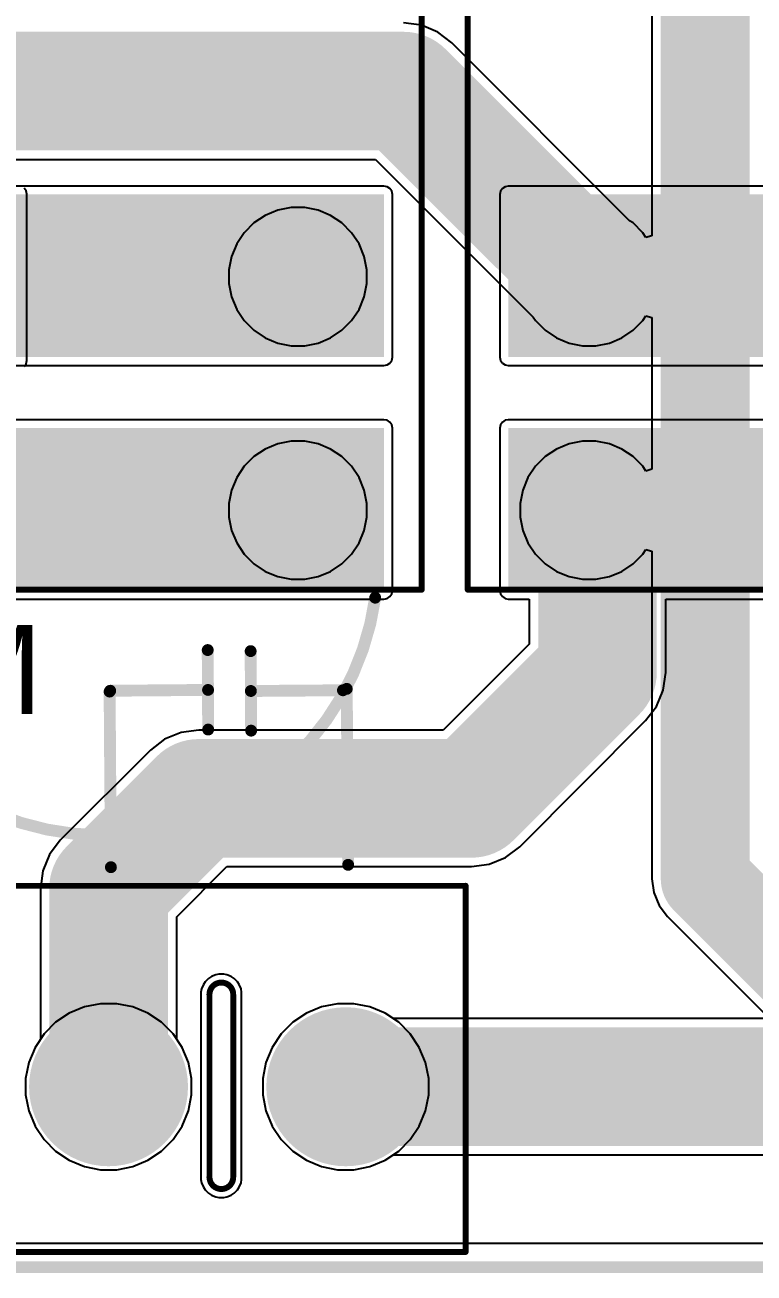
# Model space of a CAD drawing. Header units: millimetres. Extents: x -0.16 to 4.85, y -0.01 to 3.83.
# Drawn here: x 1.271 to 1.885, y -0.005 to 1.047 of the extents above; entities that cross this region are included whole.
import ezdxf

# ---------------------------------------------------------------- set-up
doc = ezdxf.new("R2010")
doc.units = ezdxf.units.MM
doc.header["$MEASUREMENT"] = 0
for name, color, linetype in [('BottomLayer', 5, 'Continuous'), ('BottomSolder', 6, 'Continuous'), ('Mechanical2', 216, 'Continuous'), ('MultiLayer', 9, 'Continuous'), ('PadHoleLayer', 156, 'Continuous'), ('TopLayer', 1, 'Continuous'), ('TopOverlay', 2, 'Continuous'), ('TopSolder', 216, 'Continuous')]:
    doc.layers.add(name, color=color, linetype=linetype)
doc.styles.add('Arial', font='', dxfattribs={"height": 0.2})
doc.styles.get('Arial').set_extended_font_data('Arial')

# ---------------------------------------------------------------- blocks, each defined once
blk = doc.blocks.new('G5RL_1A_E_HRDC12_87')
at = {"layer": 'BottomLayer'}
h = blk.add_hatch(color=5, dxfattribs=at)
edge = h.paths.add_edge_path()
edge.add_arc((0.295276, -0.147638), 0.051181, 0, 360)
h = blk.add_hatch(color=5, dxfattribs=at)
edge = h.paths.add_edge_path()
edge.add_arc((0.492126, -0.147638), 0.051181, 0, 360)
at = {"layer": 'BottomSolder'}
h = blk.add_hatch(color=6, dxfattribs=at)
edge = h.paths.add_edge_path()
edge.add_arc((0.295276, -0.147638), 0.055181, 0, 360)
h = blk.add_hatch(color=6, dxfattribs=at)
edge = h.paths.add_edge_path()
edge.add_arc((0.492126, -0.147638), 0.055181, 0, 360)
at = {"layer": 'MultiLayer'}
h = blk.add_hatch(color=9, dxfattribs=at)
edge = h.paths.add_edge_path()
edge.add_arc((0.295276, -0.147638), 0.051181, 0, 360)
h = blk.add_hatch(color=9, dxfattribs=at)
edge = h.paths.add_edge_path()
edge.add_arc((0.492126, -0.147638), 0.051181, 0, 360)
at = {"layer": 'PadHoleLayer'}
h = blk.add_hatch(color=156, dxfattribs=at)
edge = h.paths.add_edge_path()
edge.add_arc((0.295276, -0.147638), 0.02559, 0, 360)
h = blk.add_hatch(color=156, dxfattribs=at)
edge = h.paths.add_edge_path()
edge.add_arc((0.492126, -0.147638), 0.02559, 0, 360)
at = {"layer": 'TopLayer'}
h = blk.add_hatch(color=1, dxfattribs=at)
edge = h.paths.add_edge_path()
edge.add_arc((0.295276, -0.147638), 0.051181, 0, 360)
h = blk.add_hatch(color=1, dxfattribs=at)
edge = h.paths.add_edge_path()
edge.add_arc((0.492126, -0.147638), 0.051181, 0, 360)
at = {"layer": 'TopSolder'}
h = blk.add_hatch(color=216, dxfattribs=at)
edge = h.paths.add_edge_path()
edge.add_arc((0.295276, -0.147638), 0.055181, 0, 360)
h = blk.add_hatch(color=216, dxfattribs=at)
edge = h.paths.add_edge_path()
edge.add_arc((0.492126, -0.147638), 0.055181, 0, 360)
at = {"layer": 'TopOverlay', "const_width": 0.005}
for points in [[(0.559, -0.25), (0.559, 0.252)], [(0.559, -0.25), (-0.585, -0.25)]]:
    blk.add_lwpolyline(points, dxfattribs=at)
at = {"layer": 'TopOverlay', "const_width": 0.0025}
blk.add_lwpolyline([(0.55775, -0.25, 1), (0.56025, -0.25, 1)], format="xyb", close=True, dxfattribs=at)
blk.add_lwpolyline([(0.55775, -0.25, 1), (0.56025, -0.25, 1)], format="xyb", close=True, dxfattribs=at)
blk = doc.blocks.new('G5RL_1A_E_HRDC12_88')
at = {"layer": 'BottomLayer'}
h = blk.add_hatch(color=5, dxfattribs=at)
edge = h.paths.add_edge_path()
edge.add_arc((0.295276, 0.147638), 0.051181, 0, 360)
h = blk.add_hatch(color=5, dxfattribs=at)
edge = h.paths.add_edge_path()
edge.add_arc((0.492126, 0.147638), 0.051181, 0, 360)
at = {"layer": 'BottomSolder'}
h = blk.add_hatch(color=6, dxfattribs=at)
edge = h.paths.add_edge_path()
edge.add_arc((0.295276, 0.147638), 0.055181, 0, 360)
h = blk.add_hatch(color=6, dxfattribs=at)
edge = h.paths.add_edge_path()
edge.add_arc((0.492126, 0.147638), 0.055181, 0, 360)
at = {"layer": 'MultiLayer'}
h = blk.add_hatch(color=9, dxfattribs=at)
edge = h.paths.add_edge_path()
edge.add_arc((0.295276, 0.147638), 0.051181, 0, 360)
h = blk.add_hatch(color=9, dxfattribs=at)
edge = h.paths.add_edge_path()
edge.add_arc((0.492126, 0.147638), 0.051181, 0, 360)
at = {"layer": 'PadHoleLayer'}
h = blk.add_hatch(color=156, dxfattribs=at)
edge = h.paths.add_edge_path()
edge.add_arc((0.295276, 0.147638), 0.02559, 0, 360)
h = blk.add_hatch(color=156, dxfattribs=at)
edge = h.paths.add_edge_path()
edge.add_arc((0.492126, 0.147638), 0.02559, 0, 360)
at = {"layer": 'TopLayer'}
h = blk.add_hatch(color=1, dxfattribs=at)
edge = h.paths.add_edge_path()
edge.add_arc((0.295276, 0.147638), 0.051181, 0, 360)
h = blk.add_hatch(color=1, dxfattribs=at)
edge = h.paths.add_edge_path()
edge.add_arc((0.492126, 0.147638), 0.051181, 0, 360)
at = {"layer": 'TopSolder'}
h = blk.add_hatch(color=216, dxfattribs=at)
edge = h.paths.add_edge_path()
edge.add_arc((0.295276, 0.147638), 0.055181, 0, 360)
h = blk.add_hatch(color=216, dxfattribs=at)
edge = h.paths.add_edge_path()
edge.add_arc((0.492126, 0.147638), 0.055181, 0, 360)
at = {"layer": 'TopOverlay', "const_width": 0.005}
for points in [[(0.559, 0.252), (-0.585, 0.252)], [(0.559, -0.25), (0.559, 0.252)]]:
    blk.add_lwpolyline(points, dxfattribs=at)
at = {"layer": 'TopOverlay', "const_width": 0.0025}
blk.add_lwpolyline([(0.55775, 0.252, 1), (0.56025, 0.252, 1)], format="xyb", close=True, dxfattribs=at)
blk.add_lwpolyline([(0.55775, 0.252, 1), (0.56025, 0.252, 1)], format="xyb", close=True, dxfattribs=at)
blk = doc.blocks.new('DB2EVC_5_08_8P_GN_98')
at = {"layer": 'BottomLayer'}
h = blk.add_hatch(color=5, dxfattribs=at)
edge = h.paths.add_edge_path()
edge.add_arc((0.5, 0), 0.063, 0, 360)
h = blk.add_hatch(color=5, dxfattribs=at)
edge = h.paths.add_edge_path()
edge.add_arc((0.7, 0), 0.063, 0, 360)
at = {"layer": 'BottomSolder'}
h = blk.add_hatch(color=6, dxfattribs=at)
edge = h.paths.add_edge_path()
edge.add_arc((0.5, 0), 0.067, 0, 360)
h = blk.add_hatch(color=6, dxfattribs=at)
edge = h.paths.add_edge_path()
edge.add_arc((0.7, 0), 0.067, 0, 360)
at = {"layer": 'MultiLayer'}
h = blk.add_hatch(color=9, dxfattribs=at)
edge = h.paths.add_edge_path()
edge.add_arc((0.5, 0), 0.063, 0, 360)
h = blk.add_hatch(color=9, dxfattribs=at)
edge = h.paths.add_edge_path()
edge.add_arc((0.7, 0), 0.063, 0, 360)
at = {"layer": 'PadHoleLayer'}
h = blk.add_hatch(color=156, dxfattribs=at)
edge = h.paths.add_edge_path()
edge.add_arc((0.5, 0), 0.0335, 0, 360)
h = blk.add_hatch(color=156, dxfattribs=at)
edge = h.paths.add_edge_path()
edge.add_arc((0.7, 0), 0.0335, 0, 360)
at = {"layer": 'TopLayer'}
h = blk.add_hatch(color=1, dxfattribs=at)
edge = h.paths.add_edge_path()
edge.add_arc((0.5, 0), 0.063, 0, 360)
h = blk.add_hatch(color=1, dxfattribs=at)
edge = h.paths.add_edge_path()
edge.add_arc((0.7, 0), 0.063, 0, 360)
at = {"layer": 'TopSolder'}
h = blk.add_hatch(color=216, dxfattribs=at)
edge = h.paths.add_edge_path()
edge.add_arc((0.5, 0), 0.067, 0, 360)
h = blk.add_hatch(color=216, dxfattribs=at)
edge = h.paths.add_edge_path()
edge.add_arc((0.7, 0), 0.067, 0, 360)
at = {"layer": 'TopOverlay', "const_width": 0.005}
for points in [[(-0.8018, 0.1693), (0.801, 0.1693)], [(0.801, -0.1392), (0.801, 0.1693)], [(-0.8018, -0.1392), (0.801, -0.1392)]]:
    blk.add_lwpolyline(points, dxfattribs=at)
at = {"layer": 'TopOverlay', "const_width": 0.0025}
for points in [[(0.7997, 0.1693, 1), (0.8023, 0.1693, 1)], [(0.7997, 0.1693, 1), (0.8023, 0.1693, 1)], [(0.7997, -0.1392, 1), (0.8023, -0.1392, 1)], [(0.7997, -0.1392, 1), (0.8023, -0.1392, 1)]]:
    blk.add_lwpolyline(points, format="xyb", close=True, dxfattribs=at)

msp = doc.modelspace()

# ---------------------------------------------------------------- hatches: boundary and pattern name
at = {"layer": 'TopLayer'}
for points in [[(1.1372, 0.7669), (1.5732, 0.7669), (1.5732, 0.9039), (1.1372, 0.9039)], [(1.678, 0.7669), (2.657, 0.7669), (2.657, 0.9039), (1.678, 0.9039)], [(1.1372, 0.57), (1.5732, 0.57), (1.5732, 0.707), (1.1372, 0.707)], [(1.678, 0.57), (2.114, 0.57), (2.114, 0.707), (1.678, 0.707)]]:
    msp.add_hatch(color=1, dxfattribs=at).paths.add_polyline_path(points)

# ---------------------------------------------------------------- linework, layer by layer
at = {"layer": 'BottomLayer'}
for p, q in [((1.7991, 1.5876), (1.7991, 0.8692)), ((1.6047, 1.0465), (1.5898, 1.0485)), ((1.6186, 1.0408), (1.6047, 1.0465)), ((1.6305, 1.0317), (1.6186, 1.0408)), ((1.7803, 0.8818), (1.6305, 1.0317)), ((0.7568, 0.9335), (1.566, 0.9335)), ((1.566, 0.9335), (1.699, 0.8005)), ((1.2716, 0.9069), (1.27, 0.9092)), ((1.2721, 0.9041), (1.2716, 0.9069)), ((1.2721, 0.764), (1.2721, 0.9041)), ((1.4731, 0.8862), (1.4635, 0.8799)), ((1.4837, 0.8906), (1.4731, 0.8862)), ((1.4949, 0.8928), (1.4837, 0.8906)), ((1.5064, 0.8928), (1.4949, 0.8928)), ((1.5176, 0.8906), (1.5064, 0.8928)), ((1.5282, 0.8862), (1.5176, 0.8906)), ((1.5377, 0.8799), (1.5282, 0.8862)), ((1.4635, 0.8799), (1.4554, 0.8717)), ((1.5458, 0.8717), (1.5377, 0.8799)), ((1.7833, 0.8799), (1.7803, 0.8818)), ((1.7914, 0.8717), (1.7833, 0.8799)), ((1.4554, 0.8717), (1.4491, 0.8622)), ((1.5522, 0.8622), (1.5458, 0.8717)), ((1.7941, 0.8676), (1.7914, 0.8717)), ((1.7991, 0.8692), (1.7941, 0.8676)), ((1.4491, 0.8622), (1.4447, 0.8516)), ((1.5566, 0.8516), (1.5522, 0.8622)), ((1.4447, 0.8516), (1.4425, 0.8404)), ((1.5588, 0.8404), (1.5566, 0.8516)), ((1.4425, 0.8404), (1.4425, 0.8289)), ((1.5588, 0.8289), (1.5588, 0.8404)), ((1.4425, 0.8289), (1.4447, 0.8177)), ((1.5566, 0.8177), (1.5588, 0.8289)), ((1.4447, 0.8177), (1.4491, 0.8071)), ((1.5522, 0.8071), (1.5566, 0.8177)), ((1.4491, 0.8071), (1.4554, 0.7976)), ((1.5458, 0.7976), (1.5522, 0.8071)), ((1.699, 0.8005), (1.701, 0.7976)), ((1.7914, 0.7976), (1.7941, 0.8017)), ((1.7941, 0.8017), (1.7991, 0.8002)), ((1.7991, 0.8002), (1.7991, 0.6723)), ((1.4554, 0.7976), (1.4635, 0.7895)), ((1.4635, 0.7895), (1.4731, 0.7831)), ((1.5282, 0.7831), (1.5377, 0.7895)), ((1.5377, 0.7895), (1.5458, 0.7976)), ((1.701, 0.7976), (1.7091, 0.7895)), ((1.7091, 0.7895), (1.7186, 0.7831)), ((1.7737, 0.7831), (1.7833, 0.7895)), ((1.7833, 0.7895), (1.7914, 0.7976)), ((1.4731, 0.7831), (1.4837, 0.7787)), ((1.4837, 0.7787), (1.4949, 0.7765)), ((1.5064, 0.7765), (1.5176, 0.7787)), ((1.5176, 0.7787), (1.5282, 0.7831)), ((1.7186, 0.7831), (1.7292, 0.7787)), ((1.7292, 0.7787), (1.7405, 0.7765)), ((1.7519, 0.7765), (1.7632, 0.7787)), ((1.7632, 0.7787), (1.7737, 0.7831)), ((1.4949, 0.7765), (1.5064, 0.7765)), ((1.7405, 0.7765), (1.7519, 0.7765)), ((1.27, 0.759), (1.2716, 0.7613)), ((1.2716, 0.7613), (1.2721, 0.764)), ((1.4949, 0.696), (1.4837, 0.6938)), ((1.5064, 0.696), (1.4949, 0.696)), ((1.5176, 0.6938), (1.5064, 0.696)), ((1.7405, 0.696), (1.7292, 0.6938)), ((1.7519, 0.696), (1.7405, 0.696)), ((1.7632, 0.6938), (1.7519, 0.696)), ((1.4731, 0.6894), (1.4635, 0.683)), ((1.4837, 0.6938), (1.4731, 0.6894)), ((1.5282, 0.6894), (1.5176, 0.6938)), ((1.5377, 0.683), (1.5282, 0.6894)), ((1.7186, 0.6894), (1.7091, 0.683)), ((1.7292, 0.6938), (1.7186, 0.6894)), ((1.7737, 0.6894), (1.7632, 0.6938)), ((1.7833, 0.683), (1.7737, 0.6894)), ((1.4554, 0.6749), (1.4491, 0.6654)), ((1.4635, 0.683), (1.4554, 0.6749)), ((1.5458, 0.6749), (1.5377, 0.683)), ((1.5522, 0.6654), (1.5458, 0.6749)), ((1.701, 0.6749), (1.6946, 0.6654)), ((1.7091, 0.683), (1.701, 0.6749)), ((1.7914, 0.6749), (1.7833, 0.683)), ((1.7941, 0.6708), (1.7914, 0.6749)), ((1.4491, 0.6654), (1.4447, 0.6548)), ((1.5566, 0.6548), (1.5522, 0.6654)), ((1.6946, 0.6654), (1.6902, 0.6548)), ((1.7991, 0.6723), (1.7941, 0.6708)), ((1.4447, 0.6548), (1.4425, 0.6435)), ((1.5588, 0.6435), (1.5566, 0.6548)), ((1.6902, 0.6548), (1.688, 0.6435)), ((1.4425, 0.6435), (1.4425, 0.6321)), ((1.5588, 0.6321), (1.5588, 0.6435)), ((1.688, 0.6435), (1.688, 0.6321)), ((1.4425, 0.6321), (1.4447, 0.6208)), ((1.5566, 0.6208), (1.5588, 0.6321)), ((1.688, 0.6321), (1.6902, 0.6208)), ((1.4447, 0.6208), (1.4491, 0.6103)), ((1.5522, 0.6103), (1.5566, 0.6208)), ((1.6902, 0.6208), (1.6946, 0.6103)), ((1.4491, 0.6103), (1.4554, 0.6007)), ((1.5458, 0.6007), (1.5522, 0.6103)), ((1.6946, 0.6103), (1.701, 0.6007)), ((1.4554, 0.6007), (1.4635, 0.5926)), ((1.5377, 0.5926), (1.5458, 0.6007)), ((1.701, 0.6007), (1.7091, 0.5926)), ((1.7833, 0.5926), (1.7914, 0.6007)), ((1.7914, 0.6007), (1.7941, 0.6048)), ((1.7941, 0.6048), (1.7991, 0.6033)), ((1.7991, 0.6033), (1.7991, 0.3272)), ((1.4635, 0.5926), (1.4731, 0.5863)), ((1.5282, 0.5863), (1.5377, 0.5926)), ((1.7091, 0.5926), (1.7186, 0.5863)), ((1.7737, 0.5863), (1.7833, 0.5926)), ((1.4731, 0.5863), (1.4837, 0.5819)), ((1.4837, 0.5819), (1.4949, 0.5796)), ((1.4949, 0.5796), (1.5064, 0.5796)), ((1.5064, 0.5796), (1.5176, 0.5819)), ((1.5176, 0.5819), (1.5282, 0.5863)), ((1.7186, 0.5863), (1.7292, 0.5819)), ((1.7292, 0.5819), (1.7405, 0.5796)), ((1.7405, 0.5796), (1.7519, 0.5796)), ((1.7519, 0.5796), (1.7632, 0.5819)), ((1.7632, 0.5819), (1.7737, 0.5863)), ((1.7991, 0.3272), (1.8006, 0.3156)), ((1.8006, 0.3156), (1.8051, 0.3047)), ((1.8051, 0.3047), (1.8123, 0.2954)), ((1.8123, 0.2954), (1.9874, 0.1203)), ((1.4254, 0.2433), (1.4225, 0.2405)), ((1.4277, 0.2449), (1.4254, 0.2433)), ((1.4314, 0.2464), (1.4277, 0.2449)), ((1.4341, 0.2469), (1.4314, 0.2464)), ((1.4381, 0.2469), (1.4341, 0.2469)), ((1.4408, 0.2464), (1.4381, 0.2469)), ((1.4445, 0.2449), (1.4408, 0.2464)), ((1.4468, 0.2433), (1.4445, 0.2449)), ((1.4445, 0.2449), (1.4445, 0.2449)), ((1.4496, 0.2405), (1.4468, 0.2433)), ((1.4195, 0.2345), (1.4189, 0.2318)), ((1.4189, 0.2318), (1.4189, 0.0738)), ((1.421, 0.2382), (1.4195, 0.2345)), ((1.4225, 0.2405), (1.421, 0.2382)), ((1.4511, 0.2382), (1.4496, 0.2405)), ((1.4527, 0.2345), (1.4511, 0.2382)), ((1.4532, 0.2318), (1.4527, 0.2345)), ((1.4532, 0.0738), (1.4532, 0.2318)), ((1.3341, 0.222), (1.3206, 0.2193)), ((1.3479, 0.222), (1.3341, 0.222)), ((1.3614, 0.2193), (1.3479, 0.222)), ((1.5341, 0.222), (1.5206, 0.2193)), ((1.5479, 0.222), (1.5341, 0.222)), ((1.5614, 0.2193), (1.5479, 0.222)), ((1.3078, 0.214), (1.2964, 0.2064)), ((1.3206, 0.2193), (1.3078, 0.214)), ((1.3742, 0.214), (1.3614, 0.2193)), ((1.3856, 0.2064), (1.3742, 0.214)), ((1.5078, 0.214), (1.4964, 0.2064)), ((1.5206, 0.2193), (1.5078, 0.214)), ((1.5742, 0.214), (1.5614, 0.2193)), ((1.5856, 0.2064), (1.5742, 0.214)), ((1.2964, 0.2064), (1.2866, 0.1966)), ((1.3954, 0.1966), (1.3856, 0.2064)), ((1.4964, 0.2064), (1.4866, 0.1966)), ((1.5954, 0.1966), (1.5856, 0.2064)), ((1.2866, 0.1966), (1.279, 0.1852)), ((1.403, 0.1852), (1.3954, 0.1966)), ((1.4866, 0.1966), (1.479, 0.1852)), ((1.603, 0.1852), (1.5954, 0.1966)), ((1.279, 0.1852), (1.2737, 0.1724)), ((1.4083, 0.1724), (1.403, 0.1852)), ((1.479, 0.1852), (1.4737, 0.1724)), ((1.6083, 0.1724), (1.603, 0.1852)), ((1.2737, 0.1724), (1.271, 0.1589)), ((1.411, 0.1589), (1.4083, 0.1724)), ((1.4737, 0.1724), (1.471, 0.1589)), ((1.611, 0.1589), (1.6083, 0.1724)), ((1.271, 0.1589), (1.271, 0.1451)), ((1.411, 0.1451), (1.411, 0.1589)), ((1.471, 0.1589), (1.471, 0.1451)), ((1.611, 0.1451), (1.611, 0.1589)), ((1.271, 0.1451), (1.2737, 0.1316)), ((1.4083, 0.1316), (1.411, 0.1451)), ((1.471, 0.1451), (1.4737, 0.1316)), ((1.6083, 0.1316), (1.611, 0.1451)), ((1.2737, 0.1316), (1.279, 0.1188)), ((1.403, 0.1188), (1.4083, 0.1316)), ((1.4737, 0.1316), (1.479, 0.1188)), ((1.603, 0.1188), (1.6083, 0.1316)), ((1.279, 0.1188), (1.2866, 0.1074)), ((1.3954, 0.1074), (1.403, 0.1188)), ((1.479, 0.1188), (1.4866, 0.1074)), ((1.5954, 0.1074), (1.603, 0.1188)), ((1.2866, 0.1074), (1.2964, 0.0976)), ((1.3856, 0.0976), (1.3954, 0.1074)), ((1.4866, 0.1074), (1.4964, 0.0976)), ((1.5856, 0.0976), (1.5954, 0.1074)), ((1.2964, 0.0976), (1.3078, 0.09)), ((1.3742, 0.09), (1.3856, 0.0976)), ((1.4964, 0.0976), (1.5078, 0.09)), ((1.5742, 0.09), (1.5856, 0.0976)), ((1.3078, 0.09), (1.3206, 0.0847)), ((1.3206, 0.0847), (1.3341, 0.082)), ((1.3479, 0.082), (1.3614, 0.0847)), ((1.3614, 0.0847), (1.3742, 0.09)), ((1.5078, 0.09), (1.5206, 0.0847)), ((1.5206, 0.0847), (1.5341, 0.082)), ((1.5479, 0.082), (1.5614, 0.0847)), ((1.5614, 0.0847), (1.5742, 0.09)), ((1.3341, 0.082), (1.3479, 0.082)), ((1.4189, 0.0738), (1.4195, 0.0711)), ((1.4527, 0.0711), (1.4532, 0.0738)), ((1.5341, 0.082), (1.5479, 0.082)), ((1.4195, 0.0711), (1.421, 0.0674)), ((1.421, 0.0674), (1.4225, 0.0651)), ((1.4225, 0.0651), (1.4254, 0.0623)), ((1.4468, 0.0623), (1.4496, 0.0651)), ((1.4496, 0.0651), (1.4511, 0.0674)), ((1.4511, 0.0674), (1.4527, 0.0711)), ((1.4511, 0.0674), (1.4511, 0.0674)), ((1.4254, 0.0623), (1.4277, 0.0607)), ((1.4277, 0.0607), (1.4314, 0.0592)), ((1.4314, 0.0592), (1.4341, 0.0587)), ((1.4341, 0.0587), (1.4381, 0.0587)), ((1.4381, 0.0587), (1.4408, 0.0592)), ((1.4408, 0.0592), (1.4445, 0.0607)), ((1.4445, 0.0607), (1.4468, 0.0623)), ((4.823, 0.02), (0.022, 0.02))]:
    msp.add_line(p, q, dxfattribs=at)
for points, const_width in [([(1.844, 0.3272), (1.844, 3.1056)], 0.075), ([(0.733, 0.991), (1.5898, 0.991)], 0.1), ([(1.5898, 0.991), (1.7462, 0.8347)], 0.1), ([(1.844, 0.3272), (2.0192, 0.152)], 0.075)]:
    msp.add_lwpolyline(points, dxfattribs=dict(at, const_width=const_width))
for points, const_width in [([(1.5648, 0.991, 1), (1.6148, 0.991, 1)], 0.05), ([(1.5648, 0.991, 1), (1.6148, 0.991, 1)], 0.05), ([(1.7212, 0.8347, 1), (1.7712, 0.8347, 1)], 0.05), ([(1.8253, 0.3272, 1), (1.8627, 0.3272, 1)], 0.0375), ([(1.8253, 0.3272, 1), (1.8627, 0.3272, 1)], 0.0375)]:
    msp.add_lwpolyline(points, format="xyb", close=True, dxfattribs=dict(at, const_width=const_width))
at = {"layer": 'Mechanical2', "const_width": 0.005}
for points in [[(1.4261, 0.2298, -0.414214), (1.4361, 0.2398)], [(1.4361, 0.2398, -0.414214), (1.4461, 0.2298)], [(1.4361, 0.0658, -0.414214), (1.4261, 0.0758)], [(1.4461, 0.0758, -0.414214), (1.4361, 0.0658)]]:
    msp.add_lwpolyline(points, format="xyb", dxfattribs=at)
at = {"layer": 'Mechanical2', "const_width": 0.0025}
for points in [[(1.4348, 0.2398, 1), (1.4373, 0.2398, 1)], [(1.4348, 0.2398, 1), (1.4373, 0.2398, 1)], [(1.4248, 0.2298, 1), (1.4273, 0.2298, 1)], [(1.4248, 0.2298, 1), (1.4273, 0.2298, 1)], [(1.4448, 0.2298, 1), (1.4473, 0.2298, 1)], [(1.4448, 0.2298, 1), (1.4473, 0.2298, 1)], [(1.4248, 0.0758, 1), (1.4273, 0.0758, 1)], [(1.4248, 0.0758, 1), (1.4273, 0.0758, 1)], [(1.4448, 0.0758, 1), (1.4473, 0.0758, 1)], [(1.4448, 0.0758, 1), (1.4473, 0.0758, 1)], [(1.4348, 0.0658, 1), (1.4373, 0.0658, 1)], [(1.4348, 0.0658, 1), (1.4373, 0.0658, 1)]]:
    msp.add_lwpolyline(points, format="xyb", close=True, dxfattribs=at)
at = {"layer": 'Mechanical2'}
for points, const_width in [([(1.4261, 0.0758), (1.4261, 0.2298)], 0.005), ([(1.4461, 0.0758), (1.4461, 0.2298)], 0.005), ([(0, 0), (4.8425, 0)], 0.01)]:
    msp.add_lwpolyline(points, dxfattribs=dict(at, const_width=const_width))
at = {"layer": 'MultiLayer'}
for p, q in [((1.4276, 0.2355), (1.4261, 0.2318)), ((1.4261, 0.2318), (1.4261, 0.2298)), ((1.4304, 0.2383), (1.4276, 0.2355)), ((1.4341, 0.2398), (1.4304, 0.2383)), ((1.4361, 0.2398), (1.4341, 0.2398)), ((1.4381, 0.2398), (1.4361, 0.2398)), ((1.4417, 0.2383), (1.4381, 0.2398)), ((1.4445, 0.2355), (1.4417, 0.2383)), ((1.4461, 0.2318), (1.4445, 0.2355)), ((1.4461, 0.2298), (1.4461, 0.2318)), ((1.4261, 0.2298), (1.4261, 0.0758)), ((1.4261, 0.2298), (1.4261, 0.2298)), ((1.4461, 0.0758), (1.4461, 0.2298)), ((1.4261, 0.0758), (1.4261, 0.0738)), ((1.4261, 0.0738), (1.4276, 0.0701)), ((1.4445, 0.0701), (1.4461, 0.0738)), ((1.4461, 0.0738), (1.4461, 0.0758)), ((1.4461, 0.0758), (1.4461, 0.0758)), ((1.4276, 0.0701), (1.4304, 0.0673)), ((1.4304, 0.0673), (1.4341, 0.0658)), ((1.4341, 0.0658), (1.4361, 0.0658)), ((1.4361, 0.0658), (1.4381, 0.0658)), ((1.4381, 0.0658), (1.4417, 0.0673)), ((1.4417, 0.0673), (1.4445, 0.0701))]:
    msp.add_line(p, q, dxfattribs=at)
at = {"layer": 'TopLayer'}
for p, q in [((1.5732, 0.911), (1.1372, 0.911)), ((1.5759, 0.9104), (1.5732, 0.911)), ((1.5782, 0.9089), (1.5759, 0.9104)), ((1.5798, 0.9066), (1.5782, 0.9089)), ((1.5803, 0.9039), (1.5798, 0.9066)), ((1.6714, 0.9066), (1.6709, 0.9039)), ((1.673, 0.9089), (1.6714, 0.9066)), ((1.6753, 0.9104), (1.673, 0.9089)), ((1.678, 0.911), (1.6753, 0.9104)), ((2.657, 0.911), (1.678, 0.911)), ((1.5803, 0.7669), (1.5803, 0.9039)), ((1.6709, 0.9039), (1.6709, 0.7669)), ((1.1372, 0.7597), (1.5732, 0.7597)), ((1.5732, 0.7597), (1.5759, 0.7603)), ((1.5759, 0.7603), (1.5782, 0.7618)), ((1.5782, 0.7618), (1.5798, 0.7641)), ((1.5798, 0.7641), (1.5803, 0.7669)), ((1.6709, 0.7669), (1.6714, 0.7641)), ((1.6714, 0.7641), (1.673, 0.7618)), ((1.673, 0.7618), (1.6753, 0.7603)), ((1.6753, 0.7603), (1.678, 0.7597)), ((1.678, 0.7597), (2.657, 0.7597)), ((1.5732, 0.7141), (1.1372, 0.7141)), ((1.5759, 0.7136), (1.5732, 0.7141)), ((1.5782, 0.712), (1.5759, 0.7136)), ((1.5798, 0.7097), (1.5782, 0.712)), ((1.5803, 0.707), (1.5798, 0.7097)), ((1.5803, 0.57), (1.5803, 0.707)), ((1.6714, 0.7097), (1.6709, 0.707)), ((1.6709, 0.707), (1.6709, 0.57)), ((1.673, 0.712), (1.6714, 0.7097)), ((1.6753, 0.7136), (1.673, 0.712)), ((1.678, 0.7141), (1.6753, 0.7136)), ((2.114, 0.7141), (1.678, 0.7141)), ((1.5798, 0.5673), (1.5803, 0.57)), ((1.6709, 0.57), (1.6714, 0.5673)), ((1.1372, 0.5629), (1.5732, 0.5629)), ((1.5732, 0.5629), (1.5759, 0.5634)), ((1.5759, 0.5634), (1.5782, 0.565)), ((1.5782, 0.565), (1.5798, 0.5673)), ((1.6714, 0.5673), (1.673, 0.565)), ((1.673, 0.565), (1.6753, 0.5634)), ((1.6753, 0.5634), (1.678, 0.5629)), ((1.678, 0.5629), (1.6957, 0.5629)), ((1.6957, 0.5629), (1.6957, 0.525)), ((1.8107, 0.5012), (1.8107, 0.5629)), ((1.8107, 0.5629), (2.114, 0.5629)), ((1.6957, 0.525), (1.6232, 0.4525)), ((1.8087, 0.4863), (1.8107, 0.5012)), ((1.803, 0.4724), (1.8087, 0.4863)), ((1.7938, 0.4605), (1.803, 0.4724)), ((1.417, 0.4525), (1.4021, 0.4505)), ((1.6232, 0.4525), (1.417, 0.4525)), ((1.6877, 0.3543), (1.7938, 0.4605)), ((1.3883, 0.4448), (1.3763, 0.4357)), ((1.4021, 0.4505), (1.3883, 0.4448)), ((1.3763, 0.4357), (1.3003, 0.3597)), ((1.3003, 0.3597), (1.2912, 0.3477)), ((1.2912, 0.3477), (1.2855, 0.3339)), ((1.6757, 0.3452), (1.6877, 0.3543)), ((1.3985, 0.2952), (1.4408, 0.3375)), ((1.4408, 0.3375), (1.647, 0.3375)), ((1.647, 0.3375), (1.6619, 0.3395)), ((1.6619, 0.3395), (1.6757, 0.3452)), ((1.2855, 0.3339), (1.2835, 0.319)), ((1.2835, 0.319), (1.2835, 0.1919)), ((1.3985, 0.1919), (1.3985, 0.2952)), ((1.4254, 0.2433), (1.4225, 0.2405)), ((1.4277, 0.2449), (1.4254, 0.2433)), ((1.4314, 0.2464), (1.4277, 0.2449)), ((1.4341, 0.2469), (1.4314, 0.2464)), ((1.4381, 0.2469), (1.4341, 0.2469)), ((1.4408, 0.2464), (1.4381, 0.2469)), ((1.4445, 0.2449), (1.4408, 0.2464)), ((1.4468, 0.2433), (1.4445, 0.2449)), ((1.4445, 0.2449), (1.4445, 0.2449)), ((1.4496, 0.2405), (1.4468, 0.2433)), ((1.4195, 0.2345), (1.4189, 0.2318)), ((1.4189, 0.2318), (1.4189, 0.0738)), ((1.421, 0.2382), (1.4195, 0.2345)), ((1.4225, 0.2405), (1.421, 0.2382)), ((1.4511, 0.2382), (1.4496, 0.2405)), ((1.4527, 0.2345), (1.4511, 0.2382)), ((1.4532, 0.2318), (1.4527, 0.2345)), ((1.4532, 0.0738), (1.4532, 0.2318)), ((1.5341, 0.222), (1.5206, 0.2193)), ((1.5479, 0.222), (1.5341, 0.222)), ((1.5614, 0.2193), (1.5479, 0.222)), ((1.5078, 0.214), (1.4964, 0.2064)), ((1.5206, 0.2193), (1.5078, 0.214)), ((1.5742, 0.214), (1.5614, 0.2193)), ((1.5809, 0.2095), (1.5742, 0.214)), ((1.4964, 0.2064), (1.4866, 0.1966)), ((2.1622, 0.2095), (1.5809, 0.2095)), ((1.2835, 0.1919), (1.279, 0.1852)), ((1.403, 0.1852), (1.3985, 0.1919)), ((1.4866, 0.1966), (1.479, 0.1852)), ((1.279, 0.1852), (1.2737, 0.1724)), ((1.4083, 0.1724), (1.403, 0.1852)), ((1.479, 0.1852), (1.4737, 0.1724)), ((1.2737, 0.1724), (1.271, 0.1589)), ((1.411, 0.1589), (1.4083, 0.1724)), ((1.4737, 0.1724), (1.471, 0.1589)), ((1.271, 0.1589), (1.271, 0.1451)), ((1.411, 0.1451), (1.411, 0.1589)), ((1.471, 0.1589), (1.471, 0.1451)), ((1.271, 0.1451), (1.2737, 0.1316)), ((1.4083, 0.1316), (1.411, 0.1451)), ((1.471, 0.1451), (1.4737, 0.1316)), ((1.2737, 0.1316), (1.279, 0.1188)), ((1.403, 0.1188), (1.4083, 0.1316)), ((1.4737, 0.1316), (1.479, 0.1188)), ((1.279, 0.1188), (1.2866, 0.1074)), ((1.3954, 0.1074), (1.403, 0.1188)), ((1.479, 0.1188), (1.4866, 0.1074)), ((1.2866, 0.1074), (1.2964, 0.0976)), ((1.3856, 0.0976), (1.3954, 0.1074)), ((1.4866, 0.1074), (1.4964, 0.0976)), ((1.2964, 0.0976), (1.3078, 0.09)), ((1.3742, 0.09), (1.3856, 0.0976)), ((1.4964, 0.0976), (1.5078, 0.09)), ((1.3078, 0.09), (1.3206, 0.0847)), ((1.3206, 0.0847), (1.3341, 0.082)), ((1.3479, 0.082), (1.3614, 0.0847)), ((1.3614, 0.0847), (1.3742, 0.09)), ((1.5078, 0.09), (1.5206, 0.0847)), ((1.5206, 0.0847), (1.5341, 0.082)), ((1.5479, 0.082), (1.5614, 0.0847)), ((1.5614, 0.0847), (1.5742, 0.09)), ((1.5742, 0.09), (1.5809, 0.0945)), ((1.5809, 0.0945), (2.186, 0.0945)), ((1.3341, 0.082), (1.3479, 0.082)), ((1.4189, 0.0738), (1.4195, 0.0711)), ((1.4527, 0.0711), (1.4532, 0.0738)), ((1.5341, 0.082), (1.5479, 0.082)), ((1.4195, 0.0711), (1.421, 0.0674)), ((1.421, 0.0674), (1.4225, 0.0651)), ((1.4225, 0.0651), (1.4254, 0.0623)), ((1.4468, 0.0623), (1.4496, 0.0651)), ((1.4496, 0.0651), (1.4511, 0.0674)), ((1.4511, 0.0674), (1.4527, 0.0711)), ((1.4511, 0.0674), (1.4511, 0.0674)), ((1.4254, 0.0623), (1.4277, 0.0607)), ((1.4277, 0.0607), (1.4314, 0.0592)), ((1.4314, 0.0592), (1.4341, 0.0587)), ((1.4341, 0.0587), (1.4381, 0.0587)), ((1.4381, 0.0587), (1.4408, 0.0592)), ((1.4408, 0.0592), (1.4445, 0.0607)), ((1.4445, 0.0607), (1.4468, 0.0623)), ((4.823, 0.02), (0.022, 0.02))]:
    msp.add_line(p, q, dxfattribs=at)
at = {"layer": 'TopLayer', "const_width": 0.1}
for points in [[(1.7532, 0.5012), (1.7532, 0.6378)], [(1.647, 0.395), (1.7532, 0.5012)], [(1.341, 0.319), (1.417, 0.395)], [(1.417, 0.395), (1.647, 0.395)], [(1.341, 0.152), (1.341, 0.319)], [(1.541, 0.152), (2.186, 0.152)]]:
    msp.add_lwpolyline(points, dxfattribs=at)
at = {"layer": 'TopLayer', "const_width": 0.05}
for points in [[(1.7282, 0.6378, 1), (1.7782, 0.6378, 1)], [(1.7282, 0.5012, 1), (1.7782, 0.5012, 1)], [(1.7282, 0.5012, 1), (1.7782, 0.5012, 1)], [(1.392, 0.395, 1), (1.442, 0.395, 1)], [(1.392, 0.395, 1), (1.442, 0.395, 1)], [(1.622, 0.395, 1), (1.672, 0.395, 1)], [(1.622, 0.395, 1), (1.672, 0.395, 1)], [(1.316, 0.319, 1), (1.366, 0.319, 1)], [(1.316, 0.319, 1), (1.366, 0.319, 1)], [(1.316, 0.152, 1), (1.366, 0.152, 1)], [(1.516, 0.152, 1), (1.566, 0.152, 1)]]:
    msp.add_lwpolyline(points, format="xyb", close=True, dxfattribs=at)
at = {"layer": 'TopOverlay', "const_width": 0.01}
msp.add_lwpolyline([(1.5658, 0.5641, -0.880463), (1.1055, 0.5691)], format="xyb", dxfattribs=at)
at = {"layer": 'TopOverlay', "const_width": 0.005}
for points in [[(1.5633, 0.5641, 1), (1.5683, 0.5641, 1)], [(1.4221, 0.52, 1), (1.4271, 0.52, 1)], [(1.4583, 0.5191, 1), (1.4633, 0.5191, 1)], [(1.3394, 0.485, 1), (1.3444, 0.485, 1)], [(1.3399, 0.4857, 1), (1.3449, 0.4857, 1)], [(1.4224, 0.4864, 1), (1.4274, 0.4864, 1)], [(1.4585, 0.4855, 1), (1.4635, 0.4855, 1)], [(1.5361, 0.4861, 1), (1.5411, 0.4861, 1)], [(1.5393, 0.4873, 1), (1.5443, 0.4873, 1)], [(1.4225, 0.453, 1), (1.4275, 0.453, 1)], [(1.4587, 0.4521, 1), (1.4637, 0.4521, 1)], [(1.3405, 0.337, 1), (1.3455, 0.337, 1)], [(1.5405, 0.339, 1), (1.5455, 0.339, 1)]]:
    msp.add_lwpolyline(points, format="xyb", close=True, dxfattribs=at)
at = {"layer": 'TopOverlay', "const_width": 0.01}
for points in [[(1.4246, 0.52), (1.425, 0.453)], [(1.4608, 0.5191), (1.4612, 0.4521)], [(1.3419, 0.485), (1.343, 0.337)], [(1.3424, 0.4857), (1.4249, 0.4864)], [(1.461, 0.4855), (1.5386, 0.4861)], [(1.5418, 0.4873), (1.543, 0.339)]]:
    msp.add_lwpolyline(points, dxfattribs=at)

# ---------------------------------------------------------------- block references
at = {"rotation": 270}
for name, p in [('G5RL_1A_E_HRDC12_88', (1.353, 1.1299)), ('G5RL_1A_E_HRDC12_87', (1.8938, 1.1299))]:
    msp.add_blockref(name, p, dxfattribs=at)
msp.add_blockref('DB2EVC_5_08_8P_GN_98', (0.841, 0.152))

# ---------------------------------------------------------------- texts
at = {"layer": 'TopOverlay', "style": 'Arial'}
msp.add_text('M', height=0.075, dxfattribs=at).set_placement((1.198, 0.466))

doc.saveas('drawing.dxf')
